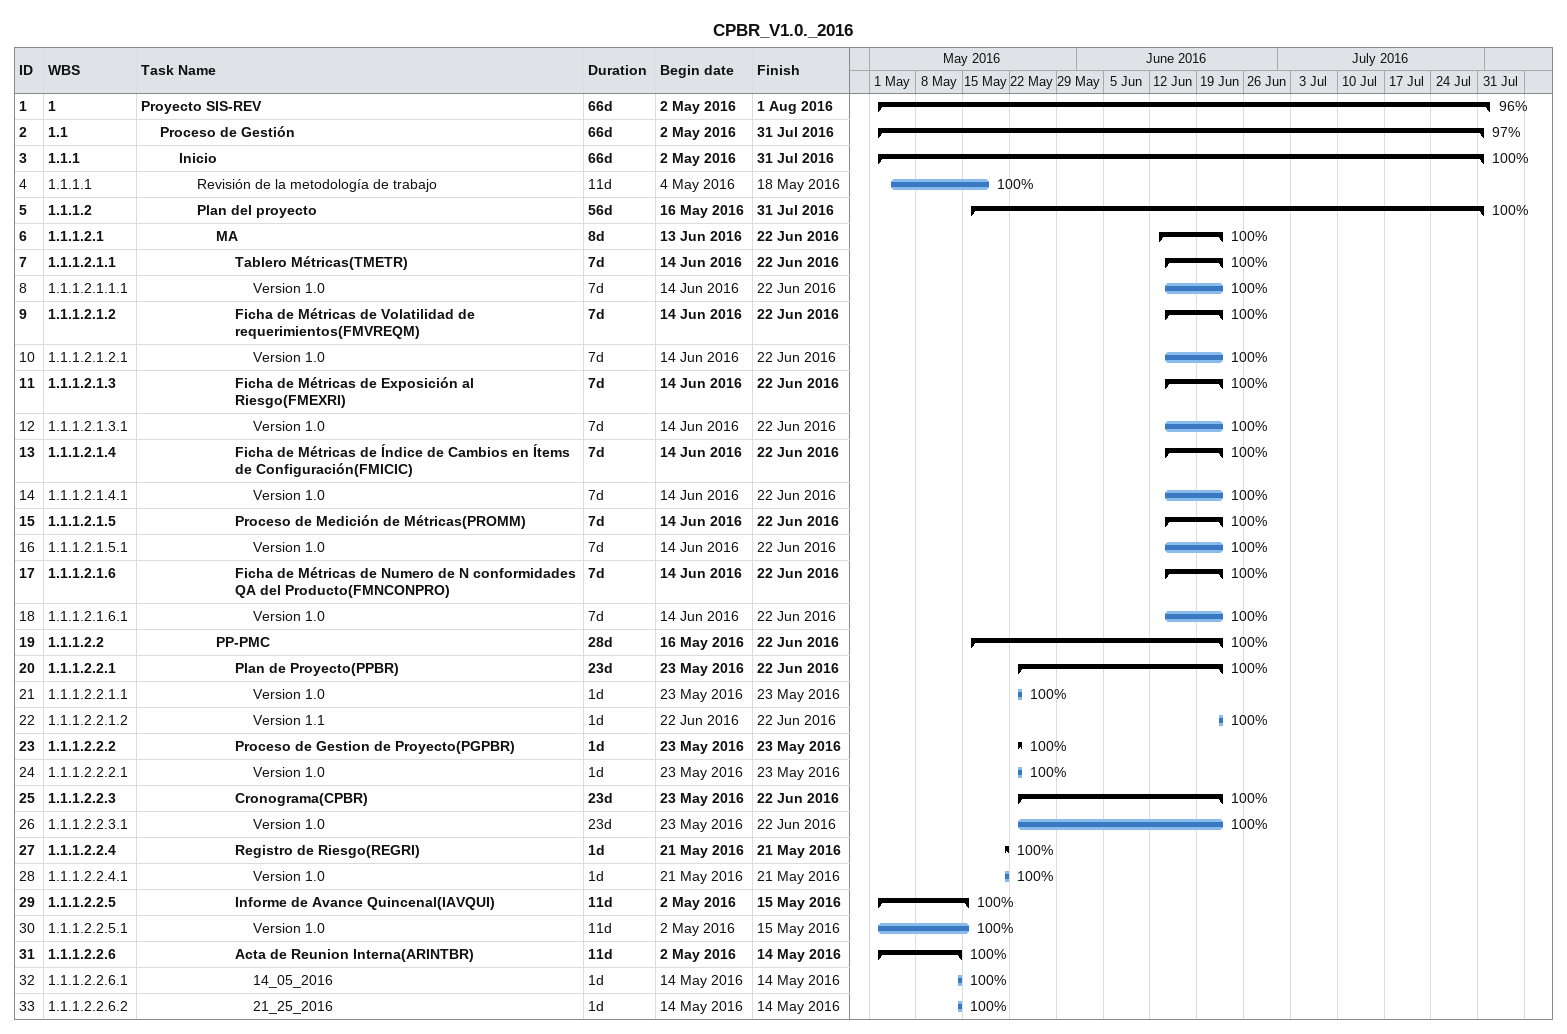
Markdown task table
CPBR_V1.0._2016

| ID | WBS | Task | Duration | Start | Finish | % complete |
|---|---|---|---|---|---|---|
| 1 | 1 | **Proyecto SIS-REV** | 66d | 2016-05-02 | 2016-08-01 | 96 |
| 2 | 1.1 | **Proceso de Gestión** | 66d | 2016-05-02 | 2016-07-31 | 97 |
| 3 | 1.1.1 | **Inicio** | 66d | 2016-05-02 | 2016-07-31 | 100 |
| 4 | 1.1.1.1 | Revisión de la metodología de trabajo | 11d | 2016-05-04 | 2016-05-18 | 100 |
| 5 | 1.1.1.2 | **Plan del proyecto** | 56d | 2016-05-16 | 2016-07-31 | 100 |
| 6 | 1.1.1.2.1 | **MA** | 8d | 2016-06-13 | 2016-06-22 | 100 |
| 7 | 1.1.1.2.1.1 | **Tablero Métricas(TMETR)** | 7d | 2016-06-14 | 2016-06-22 | 100 |
| 8 | 1.1.1.2.1.1.1 | Version 1.0 | 7d | 2016-06-14 | 2016-06-22 | 100 |
| 9 | 1.1.1.2.1.2 | **Ficha de Métricas de Volatilidad de requerimientos(FMVREQM)** | 7d | 2016-06-14 | 2016-06-22 | 100 |
| 10 | 1.1.1.2.1.2.1 | Version 1.0 | 7d | 2016-06-14 | 2016-06-22 | 100 |
| 11 | 1.1.1.2.1.3 | **Ficha de Métricas de Exposición al Riesgo(FMEXRI)** | 7d | 2016-06-14 | 2016-06-22 | 100 |
| 12 | 1.1.1.2.1.3.1 | Version 1.0 | 7d | 2016-06-14 | 2016-06-22 | 100 |
| 13 | 1.1.1.2.1.4 | **Ficha de Métricas de Índice de Cambios en Ítems de Configuración(FMICIC)** | 7d | 2016-06-14 | 2016-06-22 | 100 |
| 14 | 1.1.1.2.1.4.1 | Version 1.0 | 7d | 2016-06-14 | 2016-06-22 | 100 |
| 15 | 1.1.1.2.1.5 | **Proceso de Medición de Métricas(PROMM)** | 7d | 2016-06-14 | 2016-06-22 | 100 |
| 16 | 1.1.1.2.1.5.1 | Version 1.0 | 7d | 2016-06-14 | 2016-06-22 | 100 |
| 17 | 1.1.1.2.1.6 | **Ficha de Métricas de Numero de N conformidades QA del Producto(FMNCONPRO)** | 7d | 2016-06-14 | 2016-06-22 | 100 |
| 18 | 1.1.1.2.1.6.1 | Version 1.0 | 7d | 2016-06-14 | 2016-06-22 | 100 |
| 19 | 1.1.1.2.2 | **PP-PMC** | 28d | 2016-05-16 | 2016-06-22 | 100 |
| 20 | 1.1.1.2.2.1 | **Plan de Proyecto(PPBR)** | 23d | 2016-05-23 | 2016-06-22 | 100 |
| 21 | 1.1.1.2.2.1.1 | Version 1.0 | 1d | 2016-05-23 | 2016-05-23 | 100 |
| 22 | 1.1.1.2.2.1.2 | Version 1.1 | 1d | 2016-06-22 | 2016-06-22 | 100 |
| 23 | 1.1.1.2.2.2 | **Proceso de Gestion de Proyecto(PGPBR)** | 1d | 2016-05-23 | 2016-05-23 | 100 |
| 24 | 1.1.1.2.2.2.1 | Version 1.0 | 1d | 2016-05-23 | 2016-05-23 | 100 |
| 25 | 1.1.1.2.2.3 | **Cronograma(CPBR)** | 23d | 2016-05-23 | 2016-06-22 | 100 |
| 26 | 1.1.1.2.2.3.1 | Version 1.0 | 23d | 2016-05-23 | 2016-06-22 | 100 |
| 27 | 1.1.1.2.2.4 | **Registro de Riesgo(REGRI)** | 1d | 2016-05-21 | 2016-05-21 | 100 |
| 28 | 1.1.1.2.2.4.1 | Version 1.0 | 1d | 2016-05-21 | 2016-05-21 | 100 |
| 29 | 1.1.1.2.2.5 | **Informe de Avance Quincenal(IAVQUI)** | 11d | 2016-05-02 | 2016-05-15 | 100 |
| 30 | 1.1.1.2.2.5.1 | Version 1.0 | 11d | 2016-05-02 | 2016-05-15 | 100 |
| 31 | 1.1.1.2.2.6 | **Acta de Reunion Interna(ARINTBR)** | 11d | 2016-05-02 | 2016-05-14 | 100 |
| 32 | 1.1.1.2.2.6.1 | 14_05_2016 | 1d | 2016-05-14 | 2016-05-14 | 100 |
| 33 | 1.1.1.2.2.6.2 | 21_25_2016 | 1d | 2016-05-14 | 2016-05-14 | 100 |
